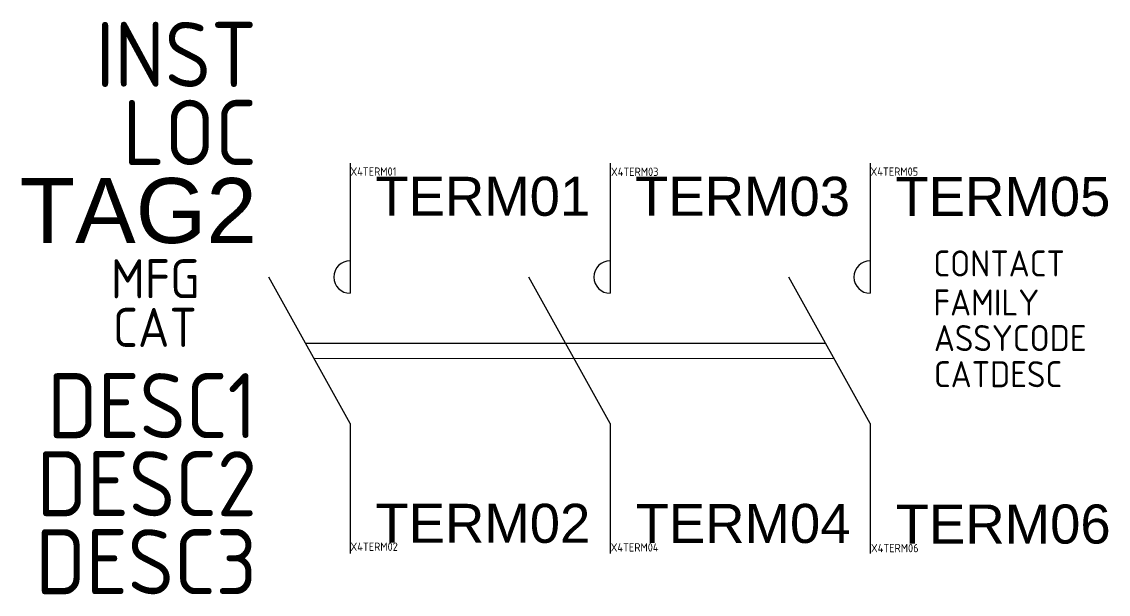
# Model space of a CAD drawing. Header units: millimetres. Extents: x -22.7 to 19.1, y -6.5 to 15.5.
import ezdxf
from ezdxf.enums import TextEntityAlignment as Align

# ---------------------------------------------------------------- set-up
doc = ezdxf.new("R2010")
doc.units = ezdxf.units.MM
doc.styles.get("Standard").update_dxf_attribs({"font": 'ARIAL.TTF'})
doc.styles.add('WD_IEC', font='ISOCP2.shx', dxfattribs={"width": 0.9, "height": 4})

msp = doc.modelspace()

# ---------------------------------------------------------------- linework, layer by layer
for p, q in [((-10.059, 10.1), (-10.059, 5.1)), ((-0.059, 10.1), (-0.059, 5.1)), ((9.941, 10.1), (9.941, 5.1)), ((-10.059, 0.1), (-13.184, 5.725)), ((-0.059, 0.1), (-3.184, 5.725)), ((9.941, 0.1), (6.816, 5.725)), ((-11.77, 3.181), (8.229, 3.182)), ((-11.452, 2.608), (8.552, 2.6)), ((-10.059, 0.1), (-10.059, -4.9)), ((-0.059, 0.1), (-0.059, -4.9)), ((9.941, 0.1), (9.941, -4.9))]:
    msp.add_line(p, q)
for centre in [(-10.059, 5.725), (-0.059, 5.725), (9.941, 5.725)]:
    msp.add_arc(centre, 0.625, 90, 270)

# ---------------------------------------------------------------- texts
at = {"style": 'WD_IEC'}
for tag, p in [('INST', (-13.646, 13.032)), ('LOC', (-13.646, 10.032)), ('DESC1', (-13.646, -0.468)), ('DESC2', (-13.646, -3.468)), ('DESC3', (-13.646, -6.468))]:
    msp.add_attdef(tag, text='', height=2.5, dxfattribs=at).set_placement(p, align=Align.RIGHT)
at = {"style": 'WD_IEC', "flags": 1}
for tag, p, s, height in [('X4TERM01', (-10.046, 9.621), '', 0.32), ('X4TERM03', (-0.027, 9.612), '', 0.32), ('X4TERM05', (9.954, 9.62), '', 0.32), ('CONTACT', (12.37, 5.748), 'NO', 1), ('FAMILY', (12.37, 4.248), 'MS_ACKO', 1), ('ASSYCODE', (12.391, 2.879), '', 1), ('CATDESC', (12.391, 1.491), '', 1), ('X4TERM02', (-10.044, -4.8), '', 0.32), ('X4TERM04', (-0.039, -4.826), '', 0.32), ('X4TERM06', (9.971, -4.854), '', 0.32)]:
    msp.add_attdef(tag, p, s, height=height, dxfattribs=at)
msp.add_attdef('TAG2', text='K', height=2.5).set_placement((-13.646, 7.032), align=Align.RIGHT)
for tag, p, s in [('TERM01', (-9.09, 8.081), '1'), ('TERM03', (0.899, 8.079), '3'), ('TERM05', (10.911, 8.073), '5'), ('TERM02', (-9.088, -4.491), '2'), ('TERM04', (0.92, -4.496), '4'), ('TERM06', (10.923, -4.519), '6')]:
    msp.add_attdef(tag, p, s, height=1.5)
at = {"style": 'WD_IEC', "flags": 9}
for tag, text, p in [('MFG', 'ACKO', (-15.84, 4.91)), ('CAT', 'ПМ', (-15.947, 3.04))]:
    msp.add_attdef(tag, text=text, height=1.5, dxfattribs=at).set_placement(p, align=Align.RIGHT)

doc.saveas('drawing.dxf')
